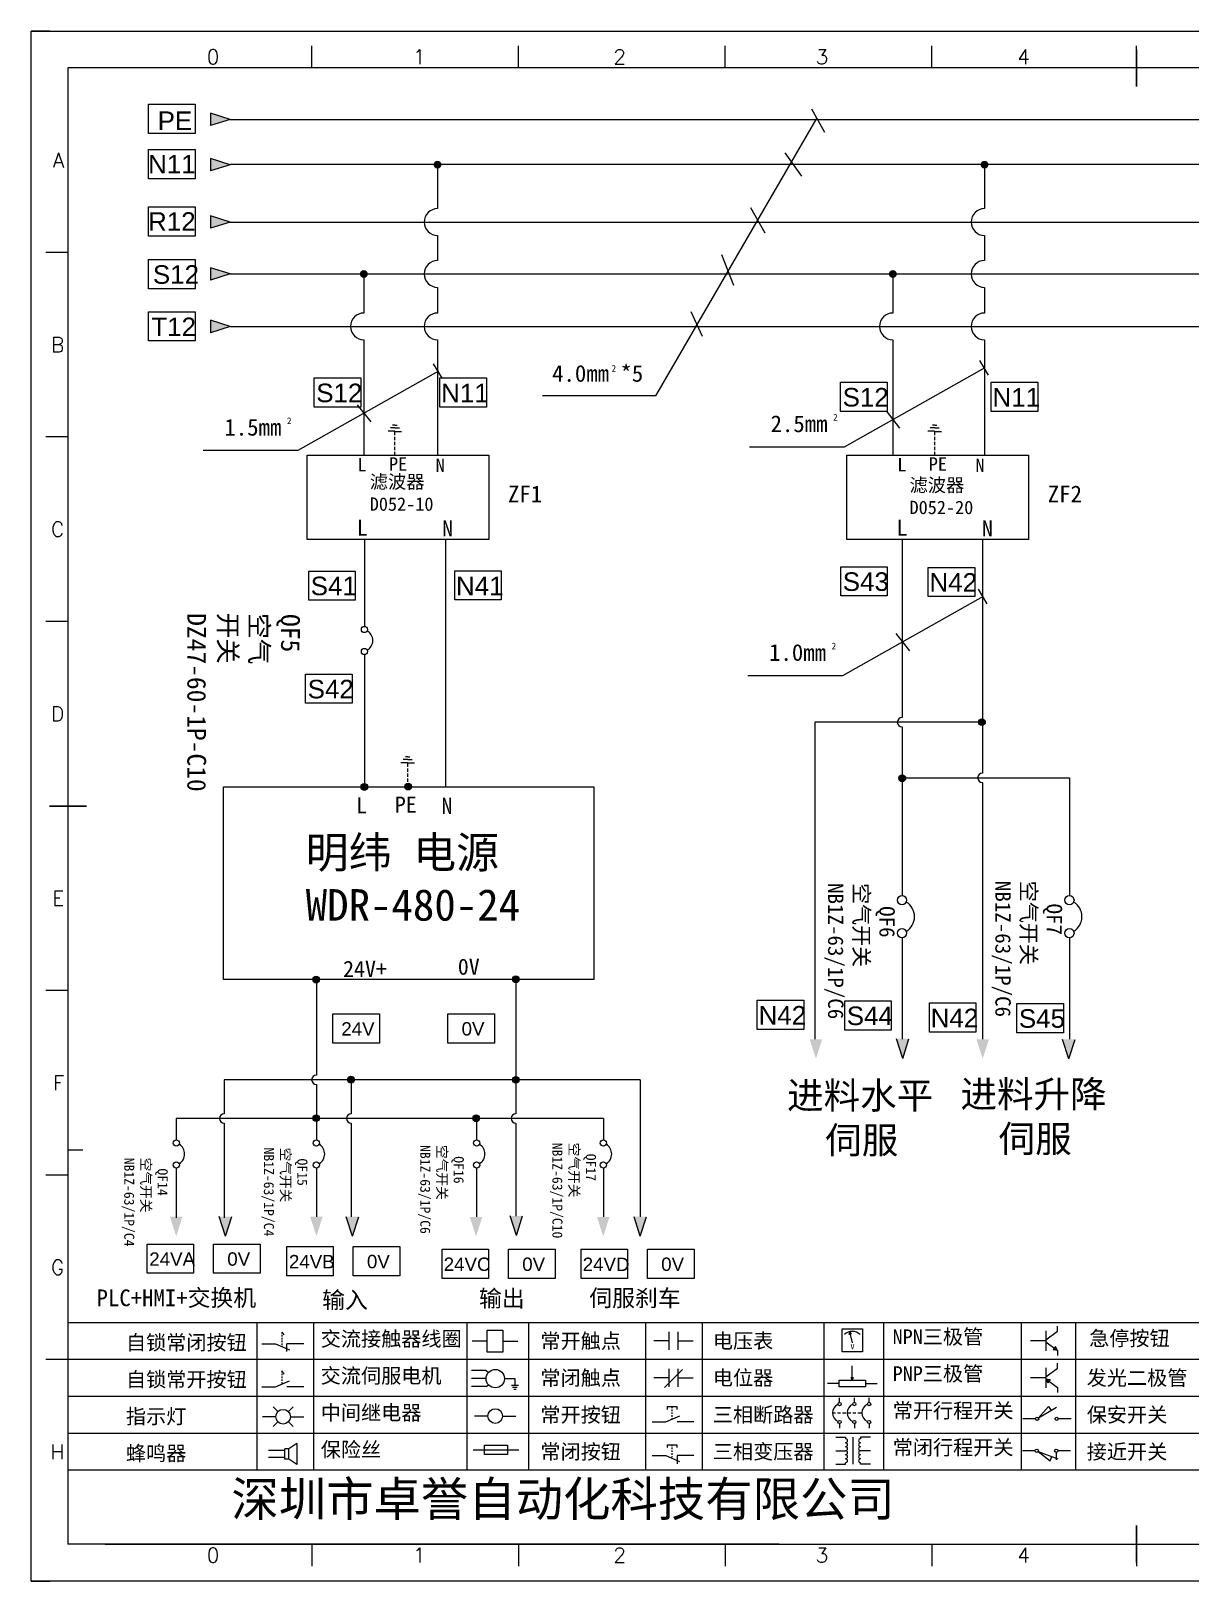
# Model space of a CAD drawing. Header units: millimetres. Extents: x 15130 to 37766, y 5931 to 11073.
# Drawn here: x 24085.9 to 24259.1, y 10415 to 10646.5 of the extents above; entities that cross this region are included whole.
import ezdxf
from ezdxf.enums import TextEntityAlignment as Align

# ---------------------------------------------------------------- set-up
doc = ezdxf.new("R2010")
doc.units = ezdxf.units.MM
doc.linetypes.add('DASHED', pattern=[0.75, 0.5, -0.25])
doc.layers.add('AE_BOR', color=1, linetype='Continuous')
doc.layers.add('MISC', color=2, linetype='Continuous')
doc.styles.get("Standard").update_dxf_attribs({"font": ''})
doc.styles.add('WD', font='romans.shx', dxfattribs={"bigfont": 'gbcbig.shx'})
doc.styles.add('样式 0', font='')
doc.styles.add('样式 8', font='arial.ttf')
doc.styles.add('汉字', font='')
doc.styles.get('Standard').set_extended_font_data('SimSun')
doc.styles.get('样式 0').set_extended_font_data('KaiTi_GB2312')
doc.styles.get('汉字').set_extended_font_data('新宋体')

# ---------------------------------------------------------------- blocks, each defined once
blk = doc.blocks.new('*U8')
at = {"linetype": 'ByBlock'}
for p, q in [((-1909.23, -780.45), (-1909.23, -780.67)), ((-1909.23, -780.45), (-1908.92, -780.84)), ((-1909.23, -780.84), (-1909.23, -781.05)), ((-1911.92, -782.07), (-1910.06, -782.07)), ((-1910.06, -782.07), (-1908.18, -782.88)), ((-1909.23, -781.23), (-1909.23, -781.44)), ((-1909.23, -781.61), (-1909.23, -781.83)), ((-1909.23, -782), (-1909.23, -782.21)), ((-1909.23, -782.38), (-1909.23, -782.43)), ((-1908.52, -783.07), (-1908.52, -782.07)), ((-1906.25, -782.07), (-1908.52, -782.07))]:
    blk.add_line(p, q, dxfattribs=at)
blk = doc.blocks.new('*U11')
at = {"linetype": 'ByBlock'}
for p, q in [((-1908.88, -791.17), (-1909.23, -790.71)), ((-1909.23, -790.71), (-1909.23, -790.92)), ((-1909.23, -791.09), (-1909.23, -791.31)), ((-1909.23, -791.48), (-1909.23, -791.69)), ((-1911.92, -792.89), (-1910.06, -792.89)), ((-1910.06, -792.89), (-1908.18, -792.08)), ((-1909.23, -791.86), (-1909.23, -792.08)), ((-1909.23, -792.25), (-1909.23, -792.47)), ((-1906.25, -792.89), (-1908.52, -792.89))]:
    blk.add_line(p, q, dxfattribs=at)
blk = doc.blocks.new('蜂鸣器')
at = {"linetype": 'ByBlock'}
for p, q in [((-1907.17, -795.53), (-1908.25, -796.26)), ((-1907.17, -795.53), (-1907.17, -798.41)), ((-1908.8, -796.48), (-1911.01, -796.48)), ((-1908.8, -797.46), (-1911.01, -797.46)), ((-1908.25, -796.26), (-1908.8, -796.26)), ((-1908.8, -797.68), (-1908.8, -796.26)), ((-1908.25, -797.68), (-1908.8, -797.68)), ((-1908.25, -797.68), (-1908.25, -796.26)), ((-1907.17, -798.41), (-1908.25, -797.68))]:
    blk.add_line(p, q, dxfattribs=at)
blk = doc.blocks.new('指示灯')
at = {"linetype": 'ByBlock'}
for p, q in [((-1854.25, -776.92), (-1856.06, -776.92)), ((-1854.62, -775.59), (-1853.97, -776.23)), ((-1851.9, -775.59), (-1852.54, -776.23)), ((-1852.26, -776.92), (-1850.45, -776.92)), ((-1854.62, -778.25), (-1853.97, -777.61)), ((-1851.9, -778.25), (-1852.54, -777.61))]:
    blk.add_line(p, q, dxfattribs=at)
blk.add_circle((-1853.26, -776.92), 0.992, dxfattribs=at)
blk = doc.blocks.new('交流接触器线圈')
at = {"linetype": 'ByBlock'}
for p, q in [((-1880.82, -781.77), (-1882.87, -781.77)), ((-1878.72, -781.77), (-1876.67, -781.77))]:
    blk.add_line(p, q, dxfattribs=at)
blk.add_lwpolyline([(-1880.82, -780.28), (-1878.72, -780.28), (-1878.72, -783.26), (-1880.82, -783.26)], close=True, dxfattribs=at)
blk = doc.blocks.new('交流伺服电机')
at = {"linetype": 'ByBlock'}
for p, q in [((-1880.97, -785.75), (-1882.94, -785.75)), ((-1880.97, -786.85), (-1882.94, -786.85)), ((-1880.97, -785.75), (-1880.65, -786.03)), ((-1878.49, -786.85), (-1877.07, -786.85)), ((-1877.07, -786.85), (-1877.07, -787.72)), ((-1880.97, -787.94), (-1882.94, -787.94)), ((-1880.97, -787.94), (-1880.65, -787.67)), ((-1877.54, -787.72), (-1876.59, -787.72)), ((-1877.38, -788.01), (-1876.75, -788.01)), ((-1877.23, -788.29), (-1876.9, -788.29))]:
    blk.add_line(p, q, dxfattribs=at)
blk.add_circle((-1879.73, -786.85), 1.24, dxfattribs=at)
blk = doc.blocks.new('中间继电器')
at = {"linetype": 'ByBlock'}
for p, q in [((-1880.72, -791.92), (-1882.54, -791.92)), ((-1878.74, -791.92), (-1876.92, -791.92))]:
    blk.add_line(p, q, dxfattribs=at)
blk.add_circle((-1879.73, -791.92), 0.992, dxfattribs=at)
blk = doc.blocks.new('保险丝')
at = {"linetype": 'ByBlock'}
blk.add_line((-1882.72, -796.49), (-1876.55, -796.49), dxfattribs=at)
blk.add_lwpolyline([(-1881.2, -795.86), (-1878.06, -795.86), (-1878.06, -797.12), (-1881.2, -797.12)], close=True, dxfattribs=at)
blk = doc.blocks.new('常开按钮')
at = {"linetype": 'ByBlock'}
for p, q in [((-1910.06, -787.73), (-1908.18, -786.93)), ((-1909.9, -785.68), (-1908.56, -785.68)), ((-1909.9, -785.68), (-1909.9, -786.07)), ((-1909.23, -785.68), (-1909.23, -785.89)), ((-1909.23, -786.06), (-1909.23, -786.28)), ((-1909.23, -786.45), (-1909.23, -786.67)), ((-1909.23, -786.84), (-1909.23, -787.05)), ((-1909.23, -787.22), (-1909.23, -787.38)), ((-1908.56, -785.68), (-1908.56, -786.07)), ((-1911.92, -787.73), (-1910.06, -787.73)), ((-1906.25, -787.73), (-1908.52, -787.73))]:
    blk.add_line(p, q, dxfattribs=at)
blk = doc.blocks.new('常开触点')
at = {"linetype": 'ByBlock'}
for p, q in [((-1853.82, -782.99), (-1853.82, -780.56)), ((-1852.6, -782.99), (-1852.6, -780.56)), ((-1853.82, -781.77), (-1855.88, -781.77)), ((-1852.6, -781.77), (-1850.55, -781.77))]:
    blk.add_line(p, q, dxfattribs=at)
blk = doc.blocks.new('常闭触点')
at = {"linetype": 'ByBlock'}
for p, q in [((-1853.82, -786.77), (-1855.88, -786.77)), ((-1852.01, -785.66), (-1854.43, -788.1)), ((-1853.82, -787.99), (-1853.82, -785.56)), ((-1852.6, -787.99), (-1852.6, -785.56)), ((-1852.6, -786.77), (-1850.55, -786.77))]:
    blk.add_line(p, q, dxfattribs=at)
blk = doc.blocks.new('常闭按钮')
at = {"linetype": 'ByBlock'}
for p, q in [((-1854.11, -790.83), (-1852.77, -790.83)), ((-1854.11, -790.83), (-1854.11, -791.22)), ((-1853.44, -790.83), (-1853.44, -791.04)), ((-1853.44, -791.21), (-1853.44, -791.43)), ((-1853.44, -791.6), (-1853.44, -791.82)), ((-1852.77, -790.83), (-1852.77, -791.22)), ((-1856.13, -792.28), (-1854.28, -792.28)), ((-1854.28, -792.28), (-1852.4, -793.09)), ((-1853.44, -791.99), (-1853.44, -792.2)), ((-1853.44, -792.37), (-1853.44, -792.53)), ((-1850.47, -792.28), (-1852.73, -792.28)), ((-1852.73, -792.28), (-1852.73, -793.43))]:
    blk.add_line(p, q, dxfattribs=at)
blk = doc.blocks.new('电压表')
at = {"linetype": 'ByBlock'}
for p, q in [((-1814.84, -780.75), (-1814.91, -781.13)), ((-1814.6, -781.05), (-1814.91, -781.13)), ((-1814.84, -780.75), (-1814.46, -782.26)), ((-1814.84, -780.75), (-1814.6, -781.05))]:
    blk.add_line(p, q, dxfattribs=at)
blk.add_lwpolyline([(-1815.84, -780.34), (-1813.07, -780.34), (-1813.07, -783.49), (-1815.84, -783.49)], close=True, dxfattribs=at)
blk.add_arc((-1814.46, -782.26), 1.56, 46.8313, 133.1687, dxfattribs=at)
at = {"linetype": 'ByBlock', "insert": (-1814.7, -782.39), "char_height": 0.75, "width": 0.6768, "attachment_point": 1}
blk.add_mtext('V', dxfattribs=at)
blk = doc.blocks.new('电位器')
at = {"linetype": 'ByBlock'}
for p, q in [((-1814.45, -787.3), (-1814.45, -785.39)), ((-1814.45, -787.3), (-1814.62, -786.96)), ((-1814.62, -786.96), (-1814.27, -786.96)), ((-1814.45, -787.3), (-1814.27, -786.96)), ((-1816.21, -787.75), (-1817.79, -787.75)), ((-1812.68, -787.75), (-1811.1, -787.75))]:
    blk.add_line(p, q, dxfattribs=at)
blk.add_lwpolyline([(-1816.21, -787.3), (-1812.68, -787.3), (-1812.68, -788.2), (-1816.21, -788.2)], close=True, dxfattribs=at)
blk = doc.blocks.new('三相断路器')
at = {"linetype": 'ByBlock'}
for p, q in [((-1816.17, -790.33), (-1816.17, -789.7)), ((-1814.17, -790.33), (-1814.17, -789.7)), ((-1812.18, -790.33), (-1812.18, -789.7)), ((-1817.14, -791.74), (-1816.72, -791.74)), ((-1816.45, -791.74), (-1816.03, -791.74)), ((-1816.17, -793.19), (-1816.17, -793.83)), ((-1815.76, -791.74), (-1815.34, -791.74)), ((-1815.07, -791.74), (-1814.65, -791.74)), ((-1814.38, -791.74), (-1813.96, -791.74)), ((-1814.17, -793.19), (-1814.17, -793.83)), ((-1813.69, -791.74), (-1813.27, -791.74)), ((-1812.18, -793.19), (-1812.18, -793.83))]:
    blk.add_line(p, q, dxfattribs=at)
for centre in [(-1816.17, -790.55), (-1814.17, -790.55), (-1812.18, -790.55), (-1816.17, -792.98), (-1814.17, -792.98), (-1812.18, -792.98)]:
    blk.add_circle(centre, 0.219, dxfattribs=at)
for centre in [(-1815.81, -791.74), (-1813.82, -791.74), (-1811.83, -791.74)]:
    blk.add_arc(centre, 1.32, 115.5791, 244.4209, dxfattribs=at)
blk = doc.blocks.new('三相变压器')
at = {"linetype": 'ByBlock'}
for p, q in [((-1816.69, -795.03), (-1815.37, -795.03)), ((-1815.37, -795.03), (-1815.37, -795.24)), ((-1814.34, -798.7), (-1814.34, -795.04)), ((-1812, -795.03), (-1813.32, -795.03)), ((-1813.32, -795.03), (-1813.32, -795.24)), ((-1816.69, -796.87), (-1815.37, -796.87)), ((-1812, -796.87), (-1813.32, -796.87)), ((-1816.69, -798.71), (-1815.37, -798.71)), ((-1815.37, -798.71), (-1815.37, -798.5)), ((-1813.32, -798.71), (-1813.32, -798.5)), ((-1812, -798.71), (-1813.32, -798.71))]:
    blk.add_line(p, q, dxfattribs=at)
for centre, start, end in [((-1815.37, -795.51), 270, 90), ((-1815.37, -796.06), 270, 90), ((-1813.32, -795.51), 90, 270), ((-1813.32, -796.06), 90, 270), ((-1815.37, -796.6), 270, 90), ((-1815.37, -797.14), 270, 90), ((-1815.37, -797.68), 270, 90), ((-1815.37, -798.23), 270, 90), ((-1813.32, -796.6), 90, 270), ((-1813.32, -797.14), 90, 270), ((-1813.32, -797.68), 90, 270), ((-1813.32, -798.23), 90, 270)]:
    blk.add_arc(centre, 0.271, start, end, dxfattribs=at)
blk = doc.blocks.new('NPN三极管')
at = {"linetype": 'ByBlock'}
for p, q in [((-1785.73, -780.61), (-1785.73, -783.32)), ((-1785.73, -781.82), (-1784.15, -780.66)), ((-1784.15, -780.66), (-1784.15, -779.98)), ((-1785.73, -781.97), (-1787.81, -781.97)), ((-1785.73, -782.11), (-1784.15, -783.27)), ((-1784.41, -782.73), (-1784.74, -783.18)), ((-1784.15, -783.27), (-1784.74, -783.18)), ((-1784.15, -783.27), (-1784.41, -782.73)), ((-1784.15, -783.27), (-1784.15, -783.96))]:
    blk.add_line(p, q, dxfattribs=at)
blk = doc.blocks.new('PNP三极管')
at = {"linetype": 'ByBlock'}
for p, q in [((-1784.9, -785.38), (-1784.9, -788.09)), ((-1783.32, -785.43), (-1783.32, -784.75)), ((-1784.9, -786.74), (-1786.98, -786.74)), ((-1784.9, -786.59), (-1783.32, -785.43)), ((-1784.9, -786.88), (-1783.32, -788.04)), ((-1784.9, -786.88), (-1784.31, -786.97)), ((-1784.9, -786.88), (-1784.64, -787.42)), ((-1784.31, -786.97), (-1784.64, -787.42)), ((-1783.32, -788.04), (-1783.32, -788.73))]:
    blk.add_line(p, q, dxfattribs=at)
blk = doc.blocks.new('常开行程开关')
at = {"linetype": 'ByBlock'}
for p, q in [((-1785.89, -792.17), (-1784.52, -790.62)), ((-1785.89, -792.17), (-1783.43, -790.72)), ((-1784.52, -790.62), (-1784.19, -791.17)), ((-1786.29, -792.3), (-1788.01, -792.3)), ((-1781.48, -792.3), (-1783.21, -792.3))]:
    blk.add_line(p, q, dxfattribs=at)
for centre in [(-1786.07, -792.3), (-1783.42, -792.3)]:
    blk.add_circle(centre, 0.219, dxfattribs=at)
blk = doc.blocks.new('常闭行程开关')
at = {"linetype": 'ByBlock'}
for p, q in [((-1786.34, -796.62), (-1788.07, -796.62)), ((-1785.93, -796.72), (-1783.25, -797.7)), ((-1785.93, -796.72), (-1784.3, -798)), ((-1784.3, -798), (-1784.08, -797.4)), ((-1783.48, -796.84), (-1783.48, -797.85)), ((-1781.54, -796.62), (-1783.26, -796.62))]:
    blk.add_line(p, q, dxfattribs=at)
for centre in [(-1786.12, -796.62), (-1783.48, -796.62)]:
    blk.add_circle(centre, 0.219, dxfattribs=at)
blk = doc.blocks.new('电控横A4')
for p, q in [((292, -5), (5, -5)), ((5, -5), (5, -205)), ((10.03, -205), (289.53, -205)), ((130.8, -205), (190.75, -205))]:
    blk.add_line(p, q)
at = {"lineweight": 9, "ltscale": 0.1}
for p, q in [((5, -151.57), (7, -151.57)), ((101.34, -205), (130.8, -205)), ((129.44, -205), (129.44, -205)), ((129.44, -205), (129.44, -205)), ((129.44, -205), (129.44, -205)), ((129.44, -205), (129.44, -205))]:
    blk.add_line(p, q, dxfattribs=at)
at = {"linetype": 'ByBlock'}
for p, q in [((292, -175), (5, -175)), ((292, -180), (5, -180)), ((292, -185), (5, -185)), ((292, -190), (5, -190)), ((292, -195), (5, -195))]:
    blk.add_line(p, q, dxfattribs=at)
at = {"color": 0, "lineweight": -2}
for p, q in [((30.58, -175), (30.58, -195)), ((38.26, -175), (38.26, -195)), ((59.05, -175), (59.05, -195)), ((67.4, -175), (67.4, -195)), ((83.26, -175), (83.26, -195)), ((90.91, -175), (90.91, -195)), ((107.4, -175), (107.4, -195)), ((115.5, -175), (115.5, -195)), ((134.12, -175), (134.12, -195)), ((141.48, -175), (141.48, -195))]:
    blk.add_line(p, q, dxfattribs=at)
at = {"color": 0, "ltscale": 2}
blk.add_line((101.34, -205), (5, -205), dxfattribs=at)
at = {"layer": 'AE_BOR', "lineweight": 30}
for p, q in [((2.53, 0), (0, 0)), ((0, -210), (2.53, -210))]:
    blk.add_line(p, q, dxfattribs=at)
at = {"layer": 'AE_BOR', "color": 1, "lineweight": 15}
for p, q in [((0, 0), (297, 0)), ((0, -210), (0, 0)), ((297, -210), (0, -210))]:
    blk.add_line(p, q, dxfattribs=at)
at = {"layer": 'AE_BOR'}
for p, q in [((38.03, -5), (38.03, -2)), ((66.03, -5), (66.03, -2)), ((94.03, -5), (94.03, -2)), ((122.03, -5), (122.03, -2)), ((149.78, -5), (149.78, -2)), ((5, -30), (2, -30)), ((5, -55), (2, -55)), ((5, -80), (2, -80)), ((5, -130), (2, -130)), ((5, -155), (2, -155)), ((5, -180), (2, -180)), ((38.03, -205), (38.03, -208)), ((66.03, -205), (66.03, -208)), ((94.03, -205), (94.03, -208)), ((122.03, -205), (122.03, -208)), ((149.78, -205), (149.78, -208))]:
    blk.add_line(p, q, dxfattribs=at)
at = {"layer": 'AE_BOR', "color": 2, "lineweight": 30}
for p, q in [((149.78, -7.5), (149.78, -2.5)), ((2.5, -105), (7.5, -105)), ((149.78, -202.5), (149.78, -207.5)), ((149.78, -205), (149.78, -207.5))]:
    blk.add_line(p, q, dxfattribs=at)
at = {"linetype": 'ByBlock'}
for name, p in [('*U8', (1943.19, 604.18)), ('交流接触器线圈', (1942.62, 604.27)), ('常开触点', (1940.27, 604.3)), ('电压表', (1925.71, 604.52)), ('NPN三极管', (1923.2, 604.5)), ('PNP三极管', (1922.37, 604.27)), ('*U11', (1943.19, 609.18)), ('交流伺服电机', (1942.62, 604.27)), ('常闭触点', (1940.27, 604.3)), ('电位器', (1925.71, 604.52)), ('指示灯', (1887.41, 589.18)), ('中间继电器', (1942.62, 604.27)), ('常开按钮', (1996.06, 599.3)), ('三相断路器', (1925.71, 604.52)), ('常开行程开关', (1922.37, 604.27)), ('三相变压器', (1925.71, 604.52)), ('蜂鸣器', (1943.19, 604.18)), ('保险丝', (1942.62, 604.27)), ('常闭按钮', (1940.27, 599.3)), ('常闭行程开关', (1922.37, 604.27))]:
    blk.add_blockref(name, p, dxfattribs=at)
at = {"char_height": 2, "attachment_point": 1, "style": '汉字'}
for s, insert in [('{\\fKaiTi_GB2312|b0|i0|c134|p49;自锁常闭按钮}', (12.86, -176.69)), ('{\\fKaiTi_GB2312|b0|i0|c134|p49;交流接触器线圈}', (39.25, -176.19)), ('{\\fKaiTi_GB2312|b0|i0|c134|p49;常开触点}', (69.01, -176.48)), ('{\\fKaiTi_GB2312|b0|i0|c134|p49;电压表}', (92.37, -176.47)), ('{\\fKaiTi_GB2312|b0|i0|c134|p49;NPN三极管}', (116.73, -175.91)), ('{\\fKaiTi_GB2312|b0|i0|c134|p49;急停按钮}', (143.35, -176.12)), ('{\\fKaiTi_GB2312|b0|i0|c134|p49;自锁常开按钮}', (12.86, -181.69)), ('{\\fKaiTi_GB2312|b0|i0|c134|p49;交流伺服电机}', (39.25, -181.19)), ('{\\fKaiTi_GB2312|b0|i0|c134|p49;常闭触点}', (69.01, -181.48)), ('{\\fKaiTi_GB2312|b0|i0|c134|p49;电位器}', (92.37, -181.47)), ('{\\fKaiTi_GB2312|b0|i0|c134|p49;PNP三极管}', (116.73, -180.91)), ('{\\fKaiTi_GB2312|b0|i0|c134|p49;发光二极管}', (143.02, -181.48)), ('{\\fKaiTi_GB2312|b0|i0|c134|p49;指示灯}', (12.86, -186.69)), ('{\\fKaiTi_GB2312|b0|i0|c134|p49;中间继电器}', (39.25, -186.19)), ('{\\fKaiTi_GB2312|b0|i0|c134|p49;常开按钮}', (69.01, -186.48)), ('{\\fKaiTi_GB2312|b0|i0|c134|p49;三相断路器}', (92.37, -186.47)), ('{\\fKaiTi_GB2312|b0|i0|c134|p49;常开行程开关}', (116.73, -185.91)), ('{\\fKaiTi_GB2312|b0|i0|c134|p49;保安开关}', (143.02, -186.48)), ('{\\fKaiTi_GB2312|b0|i0|c134|p49;保险丝}', (39.25, -191.19)), ('{\\fKaiTi_GB2312|b0|i0|c134|p49;常闭行程开关}', (116.73, -190.91)), ('{\\fKaiTi_GB2312|b0|i0|c134|p49;蜂鸣器}', (12.86, -191.69)), ('{\\fKaiTi_GB2312|b0|i0|c134|p49;常闭按钮}', (69.01, -191.48)), ('{\\fKaiTi_GB2312|b0|i0|c134|p49;三相变压器}', (92.37, -191.47)), ('{\\fKaiTi_GB2312|b0|i0|c134|p49;接近开关}', (143.02, -191.48))]:
    blk.add_mtext(s, dxfattribs=dict(at, insert=insert))
at = {"color": 0, "lineweight": -2, "insert": (27.14, -196.53), "char_height": 4.7064, "width": 96.1138, "attachment_point": 1}
blk.add_mtext('深圳市卓誉自动化科技有限公司', dxfattribs=at)
at = {"layer": 'AE_BOR', "style": 'WD'}
for s, p in [('0', (24.67, -4.5)), ('1', (52.6, -4.5)), ('2', (79.75, -4.5)), ('3', (107.15, -4.5)), ('4', (134.45, -4.5)), ('0', (24.67, -207.5)), ('1', (52.6, -207.5)), ('2', (79.75, -207.5)), ('3', (107.15, -207.5)), ('4', (134.45, -207.5))]:
    blk.add_text(s, height=2, dxfattribs=at).set_placement(p, align=Align.CENTER)
for s, p in [('A', (4.5, -17.5)), ('B', (4.5, -42.5)), ('C', (4.5, -67.5)), ('D', (4.5, -92.5)), ('E', (4.5, -117.5)), ('F', (4.5, -142.5)), ('G', (4.5, -167.5)), ('H', (4.5, -192.5))]:
    blk.add_text(s, height=2, dxfattribs=at).set_placement(p, align=Align.MIDDLE_RIGHT)

msp = doc.modelspace()

# ---------------------------------------------------------------- hatches: boundary and pattern name
for points in [[(24112.662, 10627.492), (24115.58, 10626.557), (24112.662, 10625.622)], [(24147.08, 10626.561, 1), (24146.08, 10626.561, 1)], [(24228.77, 10626.561, 1), (24227.77, 10626.561, 1)], [(24112.662, 10618.926), (24115.58, 10617.991), (24112.662, 10617.056)], [(24112.662, 10611.168), (24115.58, 10610.233), (24112.662, 10609.298)], [(24136.08, 10610.233, 1), (24135.08, 10610.233, 1)], [(24215.08, 10610.233, 1), (24214.08, 10610.233, 1)], [(24112.662, 10601.463), (24112.662, 10603.334), (24115.58, 10602.399)], [(24228.383, 10543.283, 1), (24227.383, 10543.283, 1)], [(24216.484, 10534.908, 1), (24215.484, 10534.908, 1)], [(24136.128, 10533.625, 1), (24135.128, 10533.625, 1)], [(24136.145, 10533.614, 1), (24135.145, 10533.614, 1)], [(24142.683, 10533.658, 1), (24141.683, 10533.658, 1)], [(24128.96, 10504.83, 1), (24127.96, 10504.83, 1)], [(24158.77, 10504.881, 1), (24157.77, 10504.881, 1)], [(24204.027, 10495.922), (24203.091, 10493.004), (24202.156, 10495.922)], [(24216.988, 10495.988), (24216.053, 10493.07), (24215.118, 10495.988)], [(24228.936, 10495.93), (24228, 10493.011), (24227.065, 10495.93)], [(24241.806, 10495.905), (24240.871, 10492.987), (24239.936, 10495.905)], [(24134.149, 10489.89, 1), (24133.149, 10489.89, 1)], [(24158.781, 10489.872, 1), (24157.781, 10489.872, 1)], [(24128.947, 10484.136, 1), (24127.947, 10484.136, 1)], [(24152.848, 10484.121, 1), (24151.848, 10484.121, 1)], [(24108.481, 10469.413), (24107.546, 10466.494), (24106.611, 10469.413)], [(24115.854, 10469.437), (24114.919, 10466.518), (24113.983, 10469.437)], [(24129.42, 10469.42), (24128.484, 10466.502), (24127.549, 10469.42)], [(24134.813, 10469.408), (24133.878, 10466.489), (24132.942, 10469.408)], [(24153.263, 10469.384), (24152.327, 10466.466), (24151.392, 10469.384)], [(24159.287, 10469.524), (24158.352, 10466.605), (24157.417, 10469.524)], [(24172.258, 10469.392), (24171.323, 10466.474), (24170.388, 10469.392)], [(24177.798, 10469.413), (24176.863, 10466.494), (24175.928, 10469.413)]]:
    msp.add_hatch(color=256).paths.add_polyline_path(points)
at = {"layer": 'MISC'}
msp.add_hatch(color=256, dxfattribs=at).paths.add_polyline_path([(24112.662, 10634.257), (24115.58, 10633.321), (24112.662, 10632.386)])

# ---------------------------------------------------------------- linework, layer by layer
for p, q in [((24204.43, 10631.385), (24202.491, 10634.845)), ((24179.174, 10592.01), (24203.282, 10633.546)), ((24112.662, 10627.492), (24112.662, 10625.622)), ((24115.58, 10626.557), (24112.662, 10627.492)), ((24200.97, 10624.832), (24198.506, 10628.344)), ((24115.58, 10626.557), (24112.662, 10625.622)), ((24146.58, 10626.561), (24146.58, 10619.991)), ((24228.27, 10626.561), (24228.27, 10619.991)), ((24195.518, 10616.338), (24193.368, 10620.113)), ((24115.58, 10617.991), (24112.662, 10618.926)), ((24112.662, 10618.926), (24112.662, 10617.056)), ((24115.58, 10617.991), (24112.662, 10617.056)), ((24115.58, 10617.991), (24381.284, 10617.995)), ((24146.58, 10615.991), (24146.58, 10612.233)), ((24228.27, 10615.991), (24228.27, 10612.233)), ((24115.58, 10610.233), (24112.662, 10611.168)), ((24112.662, 10611.168), (24112.662, 10609.298)), ((24190.852, 10608.527), (24189.017, 10613.088)), ((24115.58, 10610.233), (24112.662, 10609.298)), ((24115.58, 10610.233), (24381.177, 10610.233)), ((24135.58, 10610.233), (24135.58, 10604.399)), ((24214.58, 10610.233), (24214.58, 10604.399)), ((24146.58, 10608.233), (24146.58, 10604.399)), ((24228.27, 10608.233), (24228.27, 10604.399)), ((24186.133, 10600.872), (24184.455, 10604.595)), ((24115.58, 10602.399), (24112.662, 10603.334)), ((24112.662, 10603.334), (24112.662, 10601.463)), ((24115.58, 10602.399), (24112.662, 10601.463)), ((24115.58, 10602.399), (24381.271, 10602.399)), ((24135.58, 10600.399), (24135.58, 10583.147)), ((24146.58, 10600.399), (24146.58, 10583.147)), ((24214.58, 10600.399), (24214.58, 10583.147)), ((24228.27, 10600.399), (24228.27, 10583.147)), ((24227.516, 10597.319), (24228.817, 10595.141)), ((24146.74, 10595.701), (24125.718, 10583.863)), ((24145.947, 10596.796), (24147.248, 10594.619)), ((24228.309, 10596.224), (24207.287, 10584.386)), ((24134.563, 10590.709), (24136.597, 10588.124)), ((24179.174, 10592.01), (24162.253, 10592.01)), ((24213.563, 10589.785), (24215.597, 10587.2)), ((24125.718, 10583.863), (24111.583, 10583.863)), ((24207.287, 10584.386), (24193.152, 10584.386)), ((24135.659, 10570.589), (24135.659, 10557.589)), ((24147.743, 10570.589), (24147.743, 10533.624)), ((24215.946, 10570.589), (24215.946, 10543.968)), ((24227.946, 10570.589), (24227.946, 10535.676)), ((24227.297, 10563.153), (24228.599, 10560.975)), ((24228.091, 10562.057), (24207.069, 10550.22)), ((24215.018, 10556.514), (24217.053, 10553.929)), ((24135.659, 10553.379), (24135.659, 10533.624)), ((24207.069, 10550.22), (24192.934, 10550.22)), ((24202.946, 10543.268), (24202.946, 10495.947)), ((24227.946, 10543.268), (24202.946, 10543.268)), ((24215.946, 10542.568), (24215.946, 10517.389)), ((24215.946, 10534.976), (24240.946, 10534.976)), ((24240.946, 10534.976), (24240.946, 10517.389)), ((24227.946, 10534.276), (24227.946, 10495.947)), ((24215.946, 10511.074), (24215.946, 10495.947)), ((24240.946, 10511.074), (24240.946, 10495.947)), ((24205.861, 10507.129), (24205.861, 10507.129)), ((24128.475, 10504.864), (24128.475, 10490.564)), ((24158.291, 10504.864), (24158.291, 10484.797)), ((24216.053, 10493.07), (24215.118, 10495.988)), ((24216.053, 10493.07), (24216.988, 10495.988)), ((24240.871, 10492.987), (24239.936, 10495.905)), ((24240.871, 10492.987), (24241.806, 10495.905)), ((24176.816, 10489.864), (24114.712, 10489.864)), ((24114.712, 10489.864), (24114.712, 10484.797)), ((24128.475, 10489.164), (24128.475, 10480.878)), ((24133.691, 10489.864), (24133.691, 10484.797)), ((24176.816, 10489.864), (24176.816, 10469.413)), ((24171.341, 10484.097), (24107.558, 10484.097)), ((24107.558, 10484.097), (24107.558, 10480.878)), ((24152.408, 10484.097), (24152.408, 10480.878)), ((24171.341, 10484.097), (24171.341, 10480.878)), ((24114.712, 10483.397), (24114.712, 10469.239)), ((24133.691, 10483.397), (24133.691, 10469.413)), ((24158.291, 10483.397), (24158.291, 10469.492)), ((24107.558, 10476.668), (24107.558, 10469.239)), ((24128.475, 10476.668), (24128.475, 10469.413)), ((24152.408, 10476.668), (24152.408, 10469.413)), ((24171.341, 10476.668), (24171.341, 10469.413)), ((24114.919, 10466.518), (24113.983, 10469.437)), ((24114.919, 10466.518), (24115.854, 10469.437)), ((24133.878, 10466.489), (24132.942, 10469.408)), ((24133.878, 10466.489), (24134.813, 10469.408)), ((24158.352, 10466.605), (24157.417, 10469.524)), ((24158.352, 10466.605), (24159.287, 10469.524)), ((24176.863, 10466.494), (24175.928, 10469.413)), ((24176.863, 10466.494), (24177.798, 10469.413))]:
    msp.add_line(p, q)
at = {"color": 0}
msp.add_line((24381.284, 10626.561), (24115.58, 10626.561), dxfattribs=at)
at = {"color": 2}
for p, q in [((24140.211, 10587.651), (24139.871, 10587.651)), ((24140.211, 10587.651), (24140.55, 10587.651)), ((24220.83, 10587.651), (24220.49, 10587.651)), ((24220.83, 10587.651), (24221.17, 10587.651)), ((24140.211, 10587.24), (24139.545, 10587.24)), ((24140.211, 10587.24), (24140.877, 10587.24)), ((24220.83, 10587.24), (24220.164, 10587.24)), ((24220.83, 10587.24), (24221.496, 10587.24)), ((24142.117, 10537.718), (24141.451, 10537.718)), ((24142.117, 10538.129), (24141.777, 10538.129)), ((24142.117, 10538.129), (24142.457, 10538.129)), ((24142.117, 10537.718), (24142.783, 10537.718))]:
    msp.add_line(p, q, dxfattribs=at)
at = {"color": 2, "lineweight": 0}
for p, q in [((24140.196, 10586.734), (24139.196, 10586.734)), ((24140.211, 10586.724), (24141.211, 10586.724)), ((24220.815, 10586.734), (24219.815, 10586.734)), ((24220.83, 10586.724), (24221.83, 10586.724)), ((24142.102, 10537.211), (24141.102, 10537.211)), ((24142.117, 10537.202), (24143.117, 10537.202))]:
    msp.add_line(p, q, dxfattribs=at)
at = {"color": 2, "linetype": 'DASHED'}
for p, q in [((24140.211, 10583.147), (24140.211, 10586.724)), ((24220.83, 10583.147), (24220.83, 10586.724)), ((24142.117, 10533.624), (24142.117, 10537.202))]:
    msp.add_line(p, q, dxfattribs=at)
at = {"color": 1, "lineweight": -3}
for points in [[(24103.426, 10635.578), (24110.367, 10635.578), (24110.367, 10631.226), (24103.426, 10631.226)], [(24103.426, 10628.814), (24110.367, 10628.814), (24110.367, 10624.461), (24103.426, 10624.461)], [(24103.426, 10620.248), (24110.367, 10620.248), (24110.367, 10615.895), (24103.426, 10615.895)], [(24103.426, 10612.389), (24110.367, 10612.389), (24110.367, 10608.036), (24103.426, 10608.036)], [(24103.426, 10604.584), (24110.367, 10604.584), (24110.367, 10600.232), (24103.426, 10600.232)], [(24128.158, 10594.697), (24135.099, 10594.697), (24135.099, 10590.345), (24128.158, 10590.345)], [(24146.927, 10594.697), (24153.868, 10594.697), (24153.868, 10590.345), (24146.927, 10590.345)], [(24206.78, 10594.05), (24213.721, 10594.05), (24213.721, 10589.697), (24206.78, 10589.697)], [(24229.279, 10594.05), (24236.219, 10594.05), (24236.219, 10589.697), (24229.279, 10589.697)], [(24127.335, 10565.863), (24134.276, 10565.863), (24134.276, 10561.51), (24127.335, 10561.51)], [(24149.14, 10565.887), (24156.08, 10565.887), (24156.08, 10561.534), (24149.14, 10561.534)], [(24206.801, 10566.507), (24213.742, 10566.507), (24213.742, 10562.154), (24206.801, 10562.154)], [(24219.861, 10566.41), (24226.802, 10566.41), (24226.802, 10562.057), (24219.861, 10562.057)], [(24126.875, 10550.457), (24133.816, 10550.457), (24133.816, 10546.105), (24126.875, 10546.105)], [(24130.945, 10499.715), (24137.886, 10499.715), (24137.886, 10495.362), (24130.945, 10495.362)], [(24148.133, 10499.715), (24155.073, 10499.715), (24155.073, 10495.362), (24148.133, 10495.362)], [(24194.335, 10501.75), (24201.276, 10501.75), (24201.276, 10497.397), (24194.335, 10497.397)], [(24207.395, 10501.652), (24214.336, 10501.652), (24214.336, 10497.3), (24207.395, 10497.3)], [(24220.041, 10501.351), (24226.982, 10501.351), (24226.982, 10496.998), (24220.041, 10496.998)], [(24233.101, 10501.254), (24240.042, 10501.254), (24240.042, 10496.901), (24233.101, 10496.901)], [(24103.196, 10465.33), (24110.137, 10465.33), (24110.137, 10460.977), (24103.196, 10460.977)], [(24113.137, 10465.33), (24120.078, 10465.33), (24120.078, 10460.977), (24113.137, 10460.977)], [(24124.055, 10464.95), (24130.996, 10464.95), (24130.996, 10460.597), (24124.055, 10460.597)], [(24133.996, 10464.95), (24140.937, 10464.95), (24140.937, 10460.597), (24133.996, 10460.597)], [(24147.249, 10464.552), (24154.189, 10464.552), (24154.189, 10460.199), (24147.249, 10460.199)], [(24157.189, 10464.552), (24164.13, 10464.552), (24164.13, 10460.199), (24157.189, 10460.199)], [(24168.005, 10464.552), (24174.946, 10464.552), (24174.946, 10460.199), (24168.005, 10460.199)], [(24177.946, 10464.552), (24184.887, 10464.552), (24184.887, 10460.199), (24177.946, 10460.199)]]:
    msp.add_lwpolyline(points, close=True, dxfattribs=at)
at = {"color": 0, "lineweight": -2}
for points in [[(24127.104, 10583.147), (24154.215, 10583.147), (24154.215, 10570.589), (24127.104, 10570.589)], [(24207.723, 10583.147), (24234.834, 10583.147), (24234.834, 10570.589), (24207.723, 10570.589)], [(24114.593, 10533.624), (24169.935, 10533.624), (24169.935, 10504.864), (24114.593, 10504.864)]]:
    msp.add_lwpolyline(points, close=True, dxfattribs=at)
for centre in [(24146.58, 10626.561), (24228.27, 10626.561), (24135.58, 10610.233), (24214.58, 10610.233), (24227.883, 10543.283), (24215.984, 10534.908), (24135.628, 10533.625), (24135.645, 10533.614), (24142.183, 10533.658), (24128.46, 10504.83), (24158.27, 10504.881), (24133.649, 10489.89), (24158.281, 10489.872), (24128.447, 10484.136), (24152.348, 10484.121)]:
    msp.add_circle(centre, 0.5)
at = {"lineweight": 0}
for centre, radius in [((24135.659, 10557.127), 0.462), ((24135.659, 10553.841), 0.462), ((24215.946, 10516.695), 0.693), ((24240.946, 10516.695), 0.693), ((24215.946, 10511.767), 0.693), ((24240.946, 10511.767), 0.693), ((24107.558, 10480.416), 0.462), ((24128.475, 10480.416), 0.462), ((24152.408, 10480.416), 0.462), ((24171.341, 10480.416), 0.462), ((24107.558, 10477.13), 0.462), ((24128.475, 10477.13), 0.462), ((24152.408, 10477.13), 0.462), ((24171.341, 10477.13), 0.462)]:
    msp.add_circle(centre, radius, dxfattribs=at)
for centre, radius in [((24146.58, 10617.991), 2), ((24228.27, 10617.991), 2), ((24146.58, 10610.233), 2), ((24228.27, 10610.233), 2), ((24135.58, 10602.399), 2), ((24146.58, 10602.399), 2), ((24214.58, 10602.399), 2), ((24228.27, 10602.399), 2), ((24215.946, 10543.268), 0.7), ((24227.946, 10534.976), 0.7), ((24128.475, 10489.864), 0.7), ((24114.712, 10484.097), 0.7), ((24133.691, 10484.097), 0.7), ((24158.291, 10484.097), 0.7)]:
    msp.add_arc(centre, radius, 90, 270)
for centre, radius in [((24135.2, 10555.484), 1.706), ((24215.258, 10514.231), 2.559), ((24240.258, 10514.231), 2.559), ((24107.099, 10478.773), 1.706), ((24128.016, 10478.773), 1.706), ((24151.949, 10478.773), 1.706), ((24170.882, 10478.773), 1.706)]:
    msp.add_arc(centre, radius, 301.18201, 58.81799, dxfattribs=at)
at = {"layer": 'MISC'}
for p, q in [((24115.58, 10633.321), (24112.662, 10634.257)), ((24112.662, 10634.257), (24112.662, 10632.386)), ((24115.58, 10633.321), (24112.662, 10632.386)), ((24115.58, 10633.325), (24381.284, 10633.325))]:
    msp.add_line(p, q, dxfattribs=at)

# ---------------------------------------------------------------- block references
at = {"xscale": 1.1025, "yscale": 1.1025, "zscale": 1.1025}
msp.add_blockref('电控横A4', (24085.858, 10646.526), dxfattribs=at)

# ---------------------------------------------------------------- texts
at = {"style": '样式 8'}
for s, insert, char_height, width, attachment_point in [('N11', (24106.896, 10626.637), 2.772, 6.94087, 5), ('R12', (24106.896, 10618.072), 2.772, 6.94087, 5), ('\\pi-0.77273;S12', (24104.836, 10610.132), 2.772, 4.96666, 4), ('T12', (24107.169, 10602.335), 2.772, 4.96666, 5), ('S12', (24131.902, 10592.448), 2.772, 4.96666, 5), ('N11', (24150.671, 10592.448), 2.772, 4.96666, 5), ('S12', (24210.524, 10591.801), 2.772, 4.96666, 5), ('N11', (24233.022, 10591.801), 2.772, 4.96666, 5), ('S41', (24131.079, 10563.614), 2.772, 4.96666, 5), ('N41', (24152.883, 10563.638), 2.772, 4.96666, 5), ('S43', (24210.545, 10564.258), 2.772, 4.96666, 5), ('N42', (24223.605, 10564.161), 2.772, 4.96666, 5), ('S42', (24130.619, 10548.208), 2.772, 4.96666, 5), ('N42', (24198.079, 10499.501), 2.772, 4.96666, 5), ('S44', (24211.139, 10499.403), 2.772, 4.96666, 5), ('N42', (24223.784, 10499.102), 2.772, 4.96666, 5), ('S45', (24236.844, 10499.005), 2.772, 4.96666, 5), ('24V', (24134.689, 10497.466), 2, 4.96666, 5), ('0V', (24151.876, 10497.466), 2, 4.96666, 5), ('24VA', (24106.94, 10463.081), 2, 4.96666, 5), ('0V', (24116.881, 10463.081), 2, 4.96666, 5), ('24VB', (24127.799, 10462.701), 2, 4.96666, 5), ('0V', (24137.739, 10462.701), 2, 4.96666, 5), ('24VC', (24150.992, 10462.303), 2, 4.96666, 5), ('0V', (24160.933, 10462.303), 2, 4.96666, 5), ('24VD', (24171.749, 10462.303), 2, 4.96666, 5), ('0V', (24181.689, 10462.303), 2, 4.96666, 5)]:
    msp.add_mtext(s, dxfattribs=dict(at, insert=insert, char_height=char_height, width=width, attachment_point=attachment_point))
at = {"attachment_point": 1}
for s, insert, char_height, width in [('4.0mm *5', (24163.69, 10596.631), 2.5, 15.02857), ('2', (24172.563, 10596.631), 1, 4.05808), ('1.5mm', (24114.745, 10588.591), 2.5, 18.43638), ('2', (24124.086, 10588.803), 1, 4.05808), ('2.5mm', (24196.314, 10589.114), 2.5, 18.43638), ('2', (24205.655, 10589.326), 1, 4.05808), ('ZF1', (24157.103, 10578.634), 2.5, 7.43511), ('ZF2', (24237.722, 10578.634), 2.5, 7.43511), ('1.0mm', (24196.095, 10554.947), 2.5, 18.43638), ('2', (24205.437, 10555.16), 1, 4.05808)]:
    msp.add_mtext(s, dxfattribs=dict(at, insert=insert, char_height=char_height, width=width))
at = {"color": 0, "lineweight": -2, "attachment_point": 1}
for s, insert, char_height, width in [('{\\fSimSun|b1|i0|c134|p2;L}', (24134.633, 10582.749), 2, 4.65551), ('{\\fSimSun|b1|i0|c134|p2;PE}', (24139.33, 10582.848), 2, 4.65551), ('{\\fSimSun|b1|i0|c134|p2;N}', (24146.295, 10582.657), 2, 4.65551), ('{\\fSimSun|b1|i0|c134|p2;L}', (24215.252, 10582.749), 2, 4.65551), ('{\\fSimSun|b1|i0|c134|p2;PE}', (24219.949, 10582.848), 2, 4.65551), ('{\\fSimSun|b1|i0|c134|p2;N}', (24226.914, 10582.657), 2, 4.65551), ('滤波器\\PD052-10', (24136.449, 10580.199), 2, 12.06852), ('滤波器\\PD052-20', (24217.069, 10579.699), 2, 12.06852), ('{\\fSimSun|b1|i0|c134|p2;L}', (24134.525, 10573.53), 2.4, 4.65551), ('{\\fSimSun|b1|i0|c134|p2;N}', (24147.268, 10573.438), 2.4, 4.65551), ('{\\fSimSun|b1|i0|c134|p2;L}', (24215.144, 10573.53), 2.4, 4.65551), ('{\\fSimSun|b1|i0|c134|p2;N}', (24227.888, 10573.438), 2.4, 4.65551), ('{\\fSimSun|b1|i0|c134|p2;L}', (24134.425, 10532.079), 2.4, 4.65551), ('{\\fSimSun|b1|i0|c134|p2;PE}', (24140.204, 10532.178), 2.4, 4.65551), ('{\\fSimSun|b1|i0|c134|p2;N}', (24147.168, 10531.987), 2.4, 4.65551), ('明纬 电源WDR-480-24', (24126.889, 10526.189), 4.70644, 35.88585), ('{\\fSimSun|b1|i0|c134|p2;24V+}', (24132.475, 10507.641), 2.4, 4.65551), ('{\\fSimSun|b1|i0|c134|p2;0V}', (24149.606, 10507.964), 2.4, 4.65551)]:
    msp.add_mtext(s, dxfattribs=dict(at, insert=insert, char_height=char_height, width=width))
at = {"layer": 'MISC', "insert": (24104.77, 10634.508), "char_height": 2.772, "width": 4.96666, "attachment_point": 1, "style": '样式 8'}
msp.add_mtext('PE', dxfattribs=at)
at = {"layer": 'MISC', "color": 0, "attachment_point": 4, "rotation": 270, "style": '样式 0'}
for s, insert, char_height, width in [('\\pi1.5468;QF5\\P\\pi1.4212;{\\fSimSun|b0|i0|c134|p2;空气\\P\\pi1.3435;开关\\P\\pi-13.987;}DZ47-60-1P-C10', (24117.587, 10560.986), 2.8, 10.29359), ('\\pi5.9106;QF6\\P\\pi2.4624;{\\fSimSun|b0|i0|c134|p2;空气开关\\P\\pi-5.4251;}NB1Z-63/1P/C6', (24209.607, 10521.714), 2.3, 17.62598), ('\\pi5.8558;QF7\\P\\pi2.4624;{\\fSimSun|b0|i0|c134|p2;空气开关\\P\\pi-5.4251;}NB1Z-63/1P/C6', (24234.593, 10522.044), 2.3, 17.62598), ('\\pi7.5092;QF15\\P\\pi5.8676;{\\fSimSun|b0|i0|c134|p2;空气开关\\P\\pi0.65208;}NB1Z-63/1P/C4', (24123.709, 10485.614), 1.5, 20.01845), ('\\pi6.6145;QF16\\P\\pi4.9371;{\\fSimSun|b0|i0|c134|p2;空气开关\\P\\pi-0.20692;}NB1Z-63/1P/C6', (24147.067, 10485.058), 1.5, 18.15759), ('\\pi6.313;QF17\\P\\pi4.6713;{\\fSimSun|b0|i0|c134|p2;空气开关\\P\\pi-1.0799;}NB1Z-63/1P/C10', (24166.803, 10485.137), 1.5, 17.62598), ('\\pi7.4735;QF14\\P\\pi5.8676;{\\fSimSun|b0|i0|c134|p2;空气开关\\P\\pi0.65208;}NB1Z-63/1P/C4', (24102.846, 10484.097), 1.5, 20.01845)]:
    msp.add_mtext(s, dxfattribs=dict(at, insert=insert, char_height=char_height, width=width))
at = {"layer": 'MISC', "color": 0, "attachment_point": 4, "style": '样式 0'}
for s, insert, char_height, width in [('\\pi2.0656;{\\fSimSun|b0|i0|c134|p2;进料水平\\P\\pi7.7767;伺服}', (24196.711, 10483.961), 4, 26.44232), ('\\pi2.0767;{\\fSimSun|b0|i0|c134|p2;进料升降\\P\\pi7.7767;伺服}', (24222.61, 10484.163), 4, 26.44232), ('\\pi0.00049146;PLC+HMI+{\\fSimSun|b0|i0|c134|p2;交换机}', (24095.645, 10457.162), 2.5, 30.17162), ('\\pi6.1691;{\\fSimSun|b0|i0|c134|p2;输入}', (24123.175, 10456.848), 2.5, 19.17162), ('\\pi6.308;{\\fSimSun|b0|i0|c134|p2;输出}', (24146.462, 10457.083), 2.5, 19.17162), ('\\pi2.6344;{\\fSimSun|b0|i0|c134|p2;伺服刹车}', (24166.618, 10457.133), 2.5, 19.17162)]:
    msp.add_mtext(s, dxfattribs=dict(at, insert=insert, char_height=char_height, width=width))

doc.saveas('drawing.dxf')
